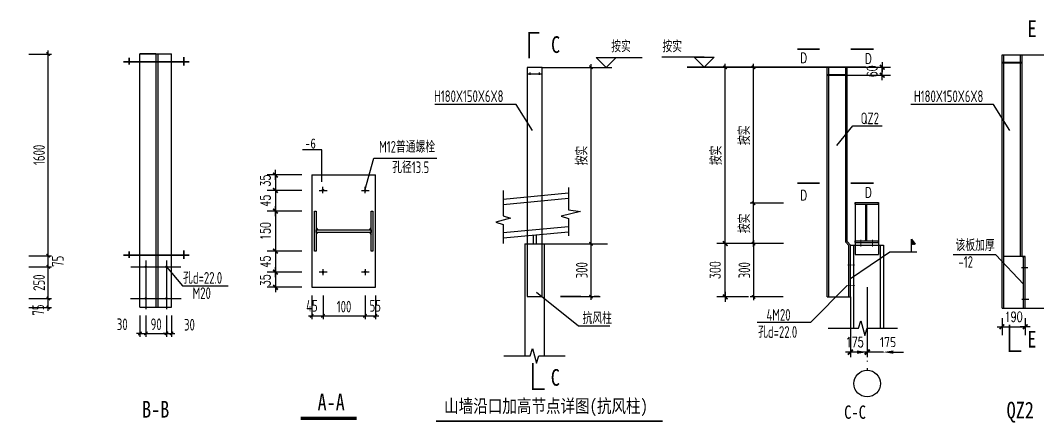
# Model space of a CAD drawing. Extents: x 2072855 to 2883818, y 17306032 to 17674225.
# Drawn here: x 2476133 to 2506642, y 17354114 to 17366176 of the extents above; entities that cross this region are included whole.
import ezdxf
from ezdxf.enums import TextEntityAlignment as Align

# ---------------------------------------------------------------- set-up
doc = ezdxf.new("R2010")
doc.units = 0
doc.header["$LTSCALE"] = 1000
doc.header["$MEASUREMENT"] = 0
doc.linetypes.add('DOTE', pattern=[2.42, 2, -0.2, 0.02, -0.2])
doc.layers.get('Defpoints').update_dxf_attribs({"color": 250})
doc.layers.add('10', color=7, linetype='Continuous', lineweight=35)
for name, color, linetype in [('dim', 7, 'Continuous'), ('DOTE', 1, 'DOTE'), ('OTHER', 7, 'Continuous'), ('PUB_DIM', 161, 'Continuous'), ('PUB_TEXT', 7, 'Continuous'), ('TEXT', 7, 'Continuous'), ('水平支撑', 4, 'Continuous')]:
    doc.layers.add(name, color=color, linetype=linetype)
doc.styles.add('-宋体', font='', dxfattribs={"width": 0.8})
doc.styles.add('DIM_FONT', font='SIMPLEX', dxfattribs={"width": 0.7, "bigfont": 'GBCBIG'})
doc.styles.get("Standard").update_dxf_attribs({"font": 'gbenor.shx', "bigfont": 'gbcbig.shx'})
doc.styles.add('TSSD_Dimension', font='Tssdeng.shx', dxfattribs={"width": 0.7, "bigfont": 'hztxt.shx'})
doc.styles.add('TSSD_REIN', font='tssdeng.shx', dxfattribs={"width": 0.7, "bigfont": 'tssdchn.shx'})
doc.styles.get('-宋体').set_extended_font_data('SimSun')
doc.dimstyles.new('DIMA', dxfattribs={"dimtxt": 300, "dimasz": 150, "dimexe": 150, "dimexo": 100, "dimgap": 50, "dimtad": 1, "dimdec": 0, "dimzin": 0, "dimdsep": 46, "dimtxsty": 'DIM_FONT', "dimblk": 'ARCHTICK', "dimcen": 0.09, "dimdle": 150, "dimclrt": 3, "dimadec": 0, "dimazin": 0, "dimtfac": 1, "dimtdec": 0, "dimtmove": 2, "dimatfit": 3, "dimldrblk": 'ARCHTICK', "dimfxl": 0, "dimtolj": 1, "dimtzin": 0, "dimarcsym": 0})
doc.dimstyles.new('dimb', dxfattribs={"dimtxt": 300, "dimasz": 300, "dimexe": 250, "dimexo": 300, "dimgap": 150, "dimtad": 1, "dimdec": 0, "dimzin": 0, "dimdsep": 46, "dimtxsty": 'Standard', "dimcen": 0.09, "dimse1": 1, "dimse2": 1, "dimclrt": 7, "dimadec": 1, "dimazin": 0, "dimtfac": 1, "dimtdec": 0, "dimtix": 1, "dimtmove": 2, "dimatfit": 3, "dimfxl": 0, "dimtolj": 1, "dimtzin": 0, "dimarcsym": 0})
doc.dimstyles.new('dimn', dxfattribs={"dimtxt": 300, "dimasz": 1, "dimexe": 250, "dimexo": 300, "dimgap": 150, "dimtad": 1, "dimdec": 0, "dimzin": 0, "dimdsep": 46, "dimtxsty": 'DIM_FONT', "dimblk": '_DIMX', "dimcen": 0, "dimdle": 100, "dimclrt": 7, "dimadec": 1, "dimazin": 0, "dimtfac": 1, "dimtdec": 0, "dimtix": 1, "dimtmove": 2, "dimatfit": 3, "dimldrblk": 'ARCHTICK', "dimfxl": 0, "dimtolj": 1, "dimtzin": 0, "dimarcsym": 0})
doc.dimstyles.new('TSSD_100_100', dxfattribs={"dimtxt": 350, "dimasz": 100, "dimexe": 100, "dimexo": 250, "dimgap": 100, "dimtad": 1, "dimdec": 0, "dimzin": 0, "dimdsep": 46, "dimtxsty": 'TSSD_Dimension', "dimblk": 'ARCHTICK', "dimblk1": 'ARCHTICK', "dimblk2": 'ARCHTICK', "dimcen": 0, "dimdle": 100, "dimclrt": 7, "dimadec": 0, "dimazin": 0, "dimtfac": 1, "dimtdec": 0, "dimtix": 1, "dimtmove": 2, "dimatfit": 3, "dimldrblk": 'ARCHTICK', "dimfxl": 0, "dimtolj": 1, "dimtzin": 0, "dimarcsym": 0})
doc.dimstyles.new('TSSD_20_100', dxfattribs={"dimtxt": 350, "dimasz": 100, "dimexe": 100, "dimexo": 250, "dimgap": 100, "dimtad": 1, "dimdec": 0, "dimlfac": 0.2, "dimzin": 0, "dimdsep": 46, "dimtxsty": 'TSSD_Dimension', "dimblk": 'ARCHTICK', "dimblk1": 'ARCHTICK', "dimblk2": 'ARCHTICK', "dimcen": 0, "dimdle": 100, "dimclrt": 7, "dimadec": 0, "dimazin": 0, "dimtfac": 1, "dimtdec": 0, "dimtix": 1, "dimtmove": 2, "dimatfit": 3, "dimfxl": 0, "dimtolj": 1, "dimtzin": 0, "dimarcsym": 0})

# ---------------------------------------------------------------- blocks, each defined once
blk = doc.blocks.new('_ArchTick')
at = {"color": 0, "linetype": 'ByBlock', "const_width": 0.4}
blk.add_lwpolyline([(-0.5, -0.5), (0.5, 0.5)], dxfattribs=at)
blk = doc.blocks.new('*D239')
at = {"layer": 'Defpoints', "color": 0}
for p in [(2476133, 17365167), (2476970, 17365167), (2476133, 17359120)]:
    blk.add_point(p, dxfattribs=at)
at = {"layer": 'PUB_DIM', "color": 0, "lineweight": -2}
for p, q in [((2476383, 17365167), (2477070, 17365167)), ((2476970, 17359020), (2476970, 17365267)), ((2476383, 17359120), (2477070, 17359120))]:
    blk.add_line(p, q, dxfattribs=at)
at = {"layer": 'PUB_DIM', "color": 0, "lineweight": -2, "xscale": 100, "yscale": 100, "zscale": 100}
for p, rotation in [((2476970, 17365167), 90), ((2476970, 17359120), 270)]:
    blk.add_blockref('_ArchTick', p, dxfattribs=dict(at, rotation=rotation))
at = {"layer": 'PUB_DIM', "color": 7, "insert": (2476695, 17362143), "char_height": 350, "attachment_point": 5, "rotation": 90, "style": 'TSSD_Dimension'}
blk.add_mtext('\\A1;1600', dxfattribs=at)
blk = doc.blocks.new('*D242')
at = {"layer": 'Defpoints', "color": 0}
for p in [(2476133, 17357837), (2476970, 17357837), (2476133, 17357567)]:
    blk.add_point(p, dxfattribs=at)
at = {"layer": 'PUB_DIM', "color": 0, "lineweight": -2}
for p, q in [((2476383, 17357837), (2477070, 17357837)), ((2476970, 17357467), (2476970, 17357937)), ((2476383, 17357567), (2477070, 17357567))]:
    blk.add_line(p, q, dxfattribs=at)
at = {"layer": 'PUB_DIM', "color": 0, "lineweight": -2, "xscale": 100, "yscale": 100, "zscale": 100}
for p, rotation in [((2476970, 17357837), 90), ((2476970, 17357567), 270)]:
    blk.add_blockref('_ArchTick', p, dxfattribs=dict(at, rotation=rotation))
at = {"layer": 'PUB_DIM', "color": 7, "insert": (2476670, 17357492), "char_height": 350, "attachment_point": 5, "rotation": 90, "style": 'TSSD_Dimension'}
blk.add_mtext('\\A1;75', dxfattribs=at)
blk = doc.blocks.new('*D244')
at = {"layer": 'Defpoints', "color": 0}
for p in [(2476133, 17358787), (2476970, 17358787), (2476133, 17357837)]:
    blk.add_point(p, dxfattribs=at)
at = {"layer": 'PUB_DIM', "color": 0, "lineweight": -2}
for p, q in [((2476383, 17358787), (2477070, 17358787)), ((2476970, 17357737), (2476970, 17358887)), ((2476383, 17357837), (2477070, 17357837))]:
    blk.add_line(p, q, dxfattribs=at)
at = {"layer": 'PUB_DIM', "color": 0, "lineweight": -2, "xscale": 100, "yscale": 100, "zscale": 100}
for p, rotation in [((2476970, 17358787), 90), ((2476970, 17357837), 270)]:
    blk.add_blockref('_ArchTick', p, dxfattribs=dict(at, rotation=rotation))
at = {"layer": 'PUB_DIM', "color": 7, "insert": (2476695, 17358312), "char_height": 350, "attachment_point": 5, "rotation": 90, "style": 'TSSD_Dimension'}
blk.add_mtext('\\A1;250', dxfattribs=at)
blk = doc.blocks.new('*D245')
at = {"layer": 'Defpoints', "color": 0}
for p in [(2479721, 17357581), (2479897, 17357581), (2479897, 17356789)]:
    blk.add_point(p, dxfattribs=at)
at = {"layer": 'PUB_DIM', "color": 0, "lineweight": -2}
for p, q in [((2479721, 17357331), (2479721, 17356689)), ((2479897, 17357331), (2479897, 17356689)), ((2479721, 17356789), (2479621, 17356789)), ((2479721, 17356789), (2479897, 17356789)), ((2479897, 17356789), (2479997, 17356789))]:
    blk.add_line(p, q, dxfattribs=at)
at = {"layer": 'PUB_DIM', "color": 0, "lineweight": -2, "xscale": 100, "yscale": 100, "zscale": 100}
blk.add_blockref('_ArchTick', (2479721, 17356789), dxfattribs=at)
at = {"layer": 'PUB_DIM', "color": 0, "lineweight": -2, "xscale": 100, "yscale": 100, "zscale": 100, "rotation": 180}
blk.add_blockref('_ArchTick', (2479897, 17356789), dxfattribs=at)
at = {"layer": 'PUB_DIM', "color": 7, "insert": (2479189, 17357063), "char_height": 350, "attachment_point": 5, "style": 'TSSD_Dimension'}
blk.add_mtext('\\A1;30', dxfattribs=at)
blk = doc.blocks.new('*D247')
at = {"layer": 'Defpoints', "color": 0}
for p in [(2479897, 17357581), (2480515, 17357581), (2480515, 17356789)]:
    blk.add_point(p, dxfattribs=at)
at = {"layer": 'PUB_DIM', "color": 0, "lineweight": -2}
for p, q in [((2479897, 17357331), (2479897, 17356689)), ((2480515, 17357331), (2480515, 17356689)), ((2479797, 17356789), (2480615, 17356789))]:
    blk.add_line(p, q, dxfattribs=at)
at = {"layer": 'PUB_DIM', "color": 0, "lineweight": -2, "xscale": 100, "yscale": 100, "zscale": 100, "rotation": 180}
blk.add_blockref('_ArchTick', (2479897, 17356789), dxfattribs=at)
at = {"layer": 'PUB_DIM', "color": 0, "lineweight": -2, "xscale": 100, "yscale": 100, "zscale": 100}
blk.add_blockref('_ArchTick', (2480515, 17356789), dxfattribs=at)
at = {"layer": 'PUB_DIM', "color": 7, "insert": (2480206, 17357064), "char_height": 350, "attachment_point": 5, "style": 'TSSD_Dimension'}
blk.add_mtext('\\A1;90', dxfattribs=at)
blk = doc.blocks.new('*D248')
at = {"layer": 'Defpoints', "color": 0}
for p in [(2480515, 17357581), (2480668, 17357581), (2480668, 17356789)]:
    blk.add_point(p, dxfattribs=at)
at = {"layer": 'PUB_DIM', "color": 0, "lineweight": -2}
for p, q in [((2480515, 17357331), (2480515, 17356689)), ((2480668, 17357331), (2480668, 17356689)), ((2480515, 17356789), (2480415, 17356789)), ((2480515, 17356789), (2480668, 17356789)), ((2480668, 17356789), (2480768, 17356789))]:
    blk.add_line(p, q, dxfattribs=at)
at = {"layer": 'PUB_DIM', "color": 0, "lineweight": -2, "xscale": 100, "yscale": 100, "zscale": 100}
blk.add_blockref('_ArchTick', (2480515, 17356789), dxfattribs=at)
at = {"layer": 'PUB_DIM', "color": 0, "lineweight": -2, "xscale": 100, "yscale": 100, "zscale": 100, "rotation": 180}
blk.add_blockref('_ArchTick', (2480668, 17356789), dxfattribs=at)
at = {"layer": 'PUB_DIM', "color": 7, "insert": (2481205, 17357050), "char_height": 350, "attachment_point": 5, "style": 'TSSD_Dimension'}
blk.add_mtext('\\A1;30', dxfattribs=at)
blk = doc.blocks.new('*D249')
at = {"layer": 'Defpoints', "color": 0}
for p in [(2476133, 17359120), (2476970, 17359120), (2476133, 17358787)]:
    blk.add_point(p, dxfattribs=at)
at = {"layer": 'PUB_DIM', "color": 0, "lineweight": -2}
for p, q in [((2476383, 17359120), (2477070, 17359120)), ((2476970, 17358687), (2476970, 17359220)), ((2476383, 17358787), (2477070, 17358787))]:
    blk.add_line(p, q, dxfattribs=at)
at = {"layer": 'PUB_DIM', "color": 0, "lineweight": -2, "xscale": 100, "yscale": 100, "zscale": 100}
for p, rotation in [((2476970, 17359120), 90), ((2476970, 17358787), 270)]:
    blk.add_blockref('_ArchTick', p, dxfattribs=dict(at, rotation=rotation))
at = {"layer": 'PUB_DIM', "color": 7, "insert": (2477258, 17358953), "char_height": 350, "attachment_point": 5, "rotation": 90, "style": 'TSSD_Dimension'}
blk.add_mtext('\\A1;75', dxfattribs=at)
blk = doc.blocks.new('*D251')
at = {"layer": 'Defpoints', "color": 0}
for p in [(2505623, 17365143), (2508323, 17365143), (2505623, 17357543)]:
    blk.add_point(p, dxfattribs=at)
at = {"layer": 'PUB_DIM', "color": 0, "lineweight": -2}
for p, q in [((2505873, 17365143), (2508423, 17365143)), ((2508323, 17357443), (2508323, 17365243)), ((2505873, 17357543), (2508423, 17357543))]:
    blk.add_line(p, q, dxfattribs=at)
at = {"layer": 'PUB_DIM', "color": 0, "lineweight": -2, "xscale": 100, "yscale": 100, "zscale": 100}
for p, rotation in [((2508323, 17365143), 90), ((2508323, 17357543), 270)]:
    blk.add_blockref('_ArchTick', p, dxfattribs=dict(at, rotation=rotation))
at = {"layer": 'PUB_DIM', "color": 7, "insert": (2508048, 17361343), "char_height": 350, "attachment_point": 5, "rotation": 90, "style": 'TSSD_Dimension'}
blk.add_mtext('\\A1;按实', dxfattribs=at)
blk = doc.blocks.new('*D252')
at = {"layer": 'Defpoints', "color": 0}
for p in [(2493246, 17364767), (2493246, 17359475), (2493246, 17359475)]:
    blk.add_point(p, dxfattribs=at)
at = {"layer": 'PUB_DIM', "color": 0, "lineweight": -2}
for p, q in [((2493246, 17364867), (2493246, 17359375)), ((2492996, 17364767), (2493146, 17364767)), ((2492996, 17359475), (2493146, 17359475))]:
    blk.add_line(p, q, dxfattribs=at)
at = {"layer": 'PUB_DIM', "color": 0, "lineweight": -2, "xscale": 100, "yscale": 100, "zscale": 100}
for p, rotation in [((2493246, 17364767), 90), ((2493246, 17359475), 270)]:
    blk.add_blockref('_ArchTick', p, dxfattribs=dict(at, rotation=rotation))
at = {"layer": 'PUB_DIM', "color": 7, "insert": (2492971, 17362121), "char_height": 350, "attachment_point": 5, "rotation": 90, "style": 'TSSD_Dimension'}
blk.add_mtext('\\A1;按实', dxfattribs=at)
blk = doc.blocks.new('*D253')
at = {"layer": 'Defpoints', "color": 0}
for p in [(2497271, 17364769), (2499271, 17364769), (2499271, 17359485)]:
    blk.add_point(p, dxfattribs=at)
at = {"layer": 'PUB_DIM', "color": 0, "lineweight": -2}
for p, q in [((2497271, 17359385), (2497271, 17364869)), ((2499021, 17364769), (2497171, 17364769)), ((2499021, 17359485), (2497171, 17359485))]:
    blk.add_line(p, q, dxfattribs=at)
at = {"layer": 'PUB_DIM', "color": 0, "lineweight": -2, "xscale": 100, "yscale": 100, "zscale": 100}
for p, rotation in [((2497271, 17364769), 90), ((2497271, 17359485), 270)]:
    blk.add_blockref('_ArchTick', p, dxfattribs=dict(at, rotation=rotation))
at = {"layer": 'PUB_DIM', "color": 7, "insert": (2496996, 17362127), "char_height": 350, "attachment_point": 5, "rotation": 90, "style": 'TSSD_Dimension'}
blk.add_mtext('\\A1;按实', dxfattribs=at)
blk = doc.blocks.new('*D254')
at = {"layer": 'Defpoints', "color": 0}
for p in [(2498119, 17364769), (2498473, 17364769), (2498473, 17360691)]:
    blk.add_point(p, dxfattribs=at)
at = {"layer": 'PUB_DIM', "color": 0, "lineweight": -2}
for p, q in [((2498119, 17360591), (2498119, 17364869)), ((2498223, 17364769), (2498019, 17364769)), ((2498223, 17360691), (2498019, 17360691))]:
    blk.add_line(p, q, dxfattribs=at)
at = {"layer": 'PUB_DIM', "color": 0, "lineweight": -2, "xscale": 100, "yscale": 100, "zscale": 100}
for p, rotation in [((2498119, 17364769), 90), ((2498119, 17360691), 270)]:
    blk.add_blockref('_ArchTick', p, dxfattribs=dict(at, rotation=rotation))
at = {"layer": 'PUB_DIM', "color": 7, "insert": (2497844, 17362730), "char_height": 350, "attachment_point": 5, "rotation": 90, "style": 'TSSD_Dimension'}
blk.add_mtext('\\A1;按实', dxfattribs=at)
blk = doc.blocks.new('*D147')
at = {"layer": 'Defpoints', "color": 0}
for p in [(2493246, 17359475), (2493246, 17357894), (2493246, 17357894)]:
    blk.add_point(p, dxfattribs=at)
at = {"layer": 'PUB_DIM', "color": 0, "lineweight": -2}
for p, q in [((2492996, 17359475), (2493146, 17359475)), ((2493246, 17359575), (2493246, 17357794)), ((2493496, 17357894), (2493346, 17357894))]:
    blk.add_line(p, q, dxfattribs=at)
at = {"layer": 'PUB_DIM', "color": 0, "lineweight": -2, "xscale": 100, "yscale": 100, "zscale": 100}
for p, rotation in [((2493246, 17359475), 90), ((2493246, 17357894), 270)]:
    blk.add_blockref('_ArchTick', p, dxfattribs=dict(at, rotation=rotation))
at = {"layer": 'PUB_DIM', "color": 7, "insert": (2492971, 17358685), "char_height": 350, "attachment_point": 5, "rotation": 90, "style": 'TSSD_Dimension'}
blk.add_mtext('\\A1;300', dxfattribs=at)
blk = doc.blocks.new('_DIMX')
blk.add_line((-150, 0), (150, 0))
at = {"const_width": 50}
blk.add_lwpolyline([(-70, -70), (70, 70)], dxfattribs=at)
blk = doc.blocks.new('*D149')
at = {"layer": 'Defpoints', "color": 0}
for p in [(2501529, 17357525), (2502015, 17357525), (2501529, 17356229)]:
    blk.add_point(p, dxfattribs=at)
at = {"layer": 'PUB_DIM', "color": 0, "lineweight": -2}
for p, q in [((2501229, 17356229), (2500929, 17356229)), ((2502015, 17356229), (2501529, 17356229)), ((2502315, 17356229), (2502615, 17356229))]:
    blk.add_line(p, q, dxfattribs=at)
at = {"layer": 'PUB_DIM', "color": 0}
for points in [[(2501229, 17356279), (2501229, 17356179), (2501529, 17356229)], [(2502315, 17356279), (2502315, 17356179), (2502015, 17356229)]]:
    blk.add_solid(points, dxfattribs=at)
at = {"layer": 'PUB_DIM', "color": 7, "insert": (2502154, 17356529), "char_height": 300, "attachment_point": 5}
blk.add_mtext('\\A1;175', dxfattribs=at)
blk = doc.blocks.new('*D150')
at = {"layer": 'Defpoints', "color": 0}
for p in [(2501025, 17357525), (2501529, 17357525), (2501025, 17356229)]:
    blk.add_point(p, dxfattribs=at)
at = {"layer": 'PUB_DIM', "color": 0, "lineweight": -2}
for p, q in [((2501025, 17357425), (2501025, 17356079)), ((2501529, 17357425), (2501529, 17356079)), ((2501679, 17356229), (2500875, 17356229))]:
    blk.add_line(p, q, dxfattribs=at)
at = {"layer": 'PUB_DIM', "color": 0, "lineweight": -2, "xscale": 150, "yscale": 150, "zscale": 150, "rotation": 180}
blk.add_blockref('_ArchTick', (2501025, 17356229), dxfattribs=at)
at = {"layer": 'PUB_DIM', "color": 0, "lineweight": -2, "xscale": 150, "yscale": 150, "zscale": 150}
blk.add_blockref('_ArchTick', (2501529, 17356229), dxfattribs=at)
at = {"layer": 'PUB_DIM', "color": 3, "insert": (2501157, 17356529), "char_height": 300, "attachment_point": 5, "style": 'DIM_FONT'}
blk.add_mtext('\\A1;175', dxfattribs=at)
blk = doc.blocks.new('*D151')
at = {"layer": 'Defpoints', "color": 0}
for p in [(2505573, 17357542), (2506269, 17357543), (2506270, 17356991)]:
    blk.add_point(p, dxfattribs=at)
at = {"layer": 'PUB_DIM', "color": 0, "lineweight": -2}
for p, q in [((2505573, 17357242), (2505574, 17356740)), ((2506269, 17357243), (2506270, 17356741)), ((2505572, 17356990), (2505571, 17356990)), ((2505573, 17356990), (2506270, 17356991)), ((2506271, 17356991), (2506272, 17356991))]:
    blk.add_line(p, q, dxfattribs=at)
for p, rotation in [((2505573, 17356990), 0.06070544370160746), ((2506270, 17356991), 180.0607054437016)]:
    blk.add_blockref('_DIMX', p, dxfattribs=dict(at, rotation=rotation))
at = {"layer": 'PUB_DIM', "color": 7, "insert": (2505921, 17357290), "char_height": 300, "attachment_point": 5, "rotation": 0.0607, "style": 'DIM_FONT'}
blk.add_mtext('\\A1;190', dxfattribs=at)
blk = doc.blocks.new('*D152')
at = {"layer": 'Defpoints', "color": 0}
for p in [(2500464, 17364769), (2500464, 17364529), (2501978, 17364769)]:
    blk.add_point(p, dxfattribs=at)
at = {"layer": 'PUB_DIM', "color": 0, "lineweight": -2}
for p, q in [((2500764, 17364769), (2502228, 17364769)), ((2500764, 17364529), (2502228, 17364529)), ((2501978, 17364770), (2501978, 17364771)), ((2501978, 17364529), (2501978, 17364769)), ((2501978, 17364528), (2501978, 17364527))]:
    blk.add_line(p, q, dxfattribs=at)
for p, rotation in [((2501978, 17364769), 270), ((2501978, 17364529), 90)]:
    blk.add_blockref('_DIMX', p, dxfattribs=dict(at, rotation=rotation))
at = {"layer": 'PUB_DIM', "color": 7, "insert": (2501678, 17364649), "char_height": 300, "attachment_point": 5, "rotation": 90, "style": 'DIM_FONT'}
blk.add_mtext('\\A1;60', dxfattribs=at)
blk = doc.blocks.new('*D186')
at = {"layer": 'Defpoints', "color": 0}
for p in [(2484870, 17360455), (2483784, 17359258), (2484870, 17359258)]:
    blk.add_point(p, dxfattribs=at)
at = {"layer": 'PUB_DIM', "color": 0, "lineweight": -2}
for p, q in [((2484570, 17360455), (2483534, 17360455)), ((2483784, 17360454), (2483784, 17359259)), ((2484570, 17359258), (2483534, 17359258))]:
    blk.add_line(p, q, dxfattribs=at)
for p, rotation in [((2483784, 17360455), 90), ((2483784, 17359258), 270)]:
    blk.add_blockref('_DIMX', p, dxfattribs=dict(at, rotation=rotation))
at = {"layer": 'PUB_DIM', "color": 7, "insert": (2483484, 17359857), "char_height": 300, "attachment_point": 5, "rotation": 90, "style": 'DIM_FONT'}
blk.add_mtext('\\A1;150', dxfattribs=at)
blk = doc.blocks.new('*D187')
at = {"layer": 'Defpoints', "color": 0}
for p in [(2484870, 17358627), (2483784, 17358173), (2484870, 17358173)]:
    blk.add_point(p, dxfattribs=at)
at = {"layer": 'PUB_DIM', "color": 0, "lineweight": -2}
for p, q in [((2484570, 17358627), (2483534, 17358627)), ((2483784, 17358626), (2483784, 17358174)), ((2484570, 17358173), (2483534, 17358173))]:
    blk.add_line(p, q, dxfattribs=at)
for p, rotation in [((2483784, 17358627), 90), ((2483784, 17358173), 270)]:
    blk.add_blockref('_DIMX', p, dxfattribs=dict(at, rotation=rotation))
at = {"layer": 'PUB_DIM', "color": 7, "insert": (2483484, 17358381), "char_height": 300, "attachment_point": 5, "rotation": 90, "style": 'DIM_FONT'}
blk.add_mtext('\\A1;35', dxfattribs=at)
blk = doc.blocks.new('*D188')
at = {"layer": 'Defpoints', "color": 0}
for p in [(2486473, 17358173), (2486782, 17358173), (2486782, 17357318)]:
    blk.add_point(p, dxfattribs=at)
at = {"layer": 'PUB_DIM', "color": 0, "lineweight": -2}
for p, q in [((2486473, 17357923), (2486473, 17357218)), ((2486782, 17357923), (2486782, 17357218)), ((2486373, 17357318), (2486882, 17357318))]:
    blk.add_line(p, q, dxfattribs=at)
at = {"layer": 'PUB_DIM', "color": 0, "lineweight": -2, "xscale": 100, "yscale": 100, "zscale": 100, "rotation": 180}
blk.add_blockref('_ArchTick', (2486473, 17357318), dxfattribs=at)
at = {"layer": 'PUB_DIM', "color": 0, "lineweight": -2, "xscale": 100, "yscale": 100, "zscale": 100}
blk.add_blockref('_ArchTick', (2486782, 17357318), dxfattribs=at)
at = {"layer": 'PUB_DIM', "color": 7, "insert": (2486778, 17357618), "char_height": 350, "attachment_point": 5, "style": 'TSSD_Dimension'}
blk.add_mtext('\\A1;55', dxfattribs=at)
blk = doc.blocks.new('*D189')
at = {"layer": 'Defpoints', "color": 0}
for p in [(2484870, 17358173), (2485210, 17358173), (2485210, 17357318)]:
    blk.add_point(p, dxfattribs=at)
at = {"layer": 'PUB_DIM', "color": 0, "lineweight": -2}
for p, q in [((2484870, 17357923), (2484870, 17357218)), ((2485210, 17357923), (2485210, 17357218)), ((2484770, 17357318), (2485310, 17357318))]:
    blk.add_line(p, q, dxfattribs=at)
at = {"layer": 'PUB_DIM', "color": 0, "lineweight": -2, "xscale": 100, "yscale": 100, "zscale": 100, "rotation": 180}
blk.add_blockref('_ArchTick', (2484870, 17357318), dxfattribs=at)
at = {"layer": 'PUB_DIM', "color": 0, "lineweight": -2, "xscale": 100, "yscale": 100, "zscale": 100}
blk.add_blockref('_ArchTick', (2485210, 17357318), dxfattribs=at)
at = {"layer": 'PUB_DIM', "color": 7, "insert": (2484877, 17357618), "char_height": 350, "attachment_point": 5, "style": 'TSSD_Dimension'}
blk.add_mtext('\\A1;45', dxfattribs=at)
blk = doc.blocks.new('*D190')
at = {"layer": 'Defpoints', "color": 0}
for p in [(2485210, 17358173), (2486473, 17358173), (2486473, 17357318)]:
    blk.add_point(p, dxfattribs=at)
at = {"layer": 'PUB_DIM', "color": 0, "lineweight": -2}
for p, q in [((2485210, 17357923), (2485210, 17357218)), ((2486473, 17357923), (2486473, 17357218)), ((2485110, 17357318), (2486573, 17357318))]:
    blk.add_line(p, q, dxfattribs=at)
at = {"layer": 'PUB_DIM', "color": 0, "lineweight": -2, "xscale": 100, "yscale": 100, "zscale": 100, "rotation": 180}
blk.add_blockref('_ArchTick', (2485210, 17357318), dxfattribs=at)
at = {"layer": 'PUB_DIM', "color": 0, "lineweight": -2, "xscale": 100, "yscale": 100, "zscale": 100}
blk.add_blockref('_ArchTick', (2486473, 17357318), dxfattribs=at)
at = {"layer": 'PUB_DIM', "color": 7, "insert": (2485841, 17357593), "char_height": 350, "attachment_point": 5, "style": 'TSSD_Dimension'}
blk.add_mtext('\\A1;100', dxfattribs=at)
blk = doc.blocks.new('*D191')
at = {"layer": 'Defpoints', "color": 0}
for p in [(2484870, 17359258), (2483784, 17358627), (2484870, 17358627)]:
    blk.add_point(p, dxfattribs=at)
at = {"layer": 'PUB_DIM', "color": 0, "lineweight": -2}
for p, q in [((2484570, 17359258), (2483534, 17359258)), ((2483784, 17359259), (2483784, 17359260)), ((2483784, 17359258), (2483784, 17358627)), ((2484570, 17358627), (2483534, 17358627)), ((2483784, 17358626), (2483784, 17358625))]:
    blk.add_line(p, q, dxfattribs=at)
for p, rotation in [((2483784, 17359258), 270), ((2483784, 17358627), 90)]:
    blk.add_blockref('_DIMX', p, dxfattribs=dict(at, rotation=rotation))
at = {"layer": 'PUB_DIM', "color": 7, "insert": (2483484, 17358942), "char_height": 300, "attachment_point": 5, "rotation": 90, "style": 'DIM_FONT'}
blk.add_mtext('\\A1;45', dxfattribs=at)
blk = doc.blocks.new('*D192')
at = {"layer": 'Defpoints', "color": 0}
for p in [(2484870, 17361076), (2483784, 17360455), (2484870, 17360455)]:
    blk.add_point(p, dxfattribs=at)
at = {"layer": 'PUB_DIM', "color": 0, "lineweight": -2}
for p, q in [((2484570, 17361076), (2483534, 17361076)), ((2483784, 17361077), (2483784, 17361078)), ((2483784, 17361076), (2483784, 17360455)), ((2484570, 17360455), (2483534, 17360455)), ((2483784, 17360454), (2483784, 17360453))]:
    blk.add_line(p, q, dxfattribs=at)
for p, rotation in [((2483784, 17361076), 270), ((2483784, 17360455), 90)]:
    blk.add_blockref('_DIMX', p, dxfattribs=dict(at, rotation=rotation))
at = {"layer": 'PUB_DIM', "color": 7, "insert": (2483484, 17360766), "char_height": 300, "attachment_point": 5, "rotation": 90, "style": 'DIM_FONT'}
blk.add_mtext('\\A1;45', dxfattribs=at)
blk = doc.blocks.new('*D193')
at = {"layer": 'Defpoints', "color": 0}
for p in [(2484870, 17361540), (2483784, 17361076), (2484870, 17361076)]:
    blk.add_point(p, dxfattribs=at)
at = {"layer": 'PUB_DIM', "color": 0, "lineweight": -2}
for p, q in [((2484570, 17361540), (2483534, 17361540)), ((2483784, 17361539), (2483784, 17361077)), ((2484570, 17361076), (2483534, 17361076))]:
    blk.add_line(p, q, dxfattribs=at)
for p, rotation in [((2483784, 17361540), 90), ((2483784, 17361076), 270)]:
    blk.add_blockref('_DIMX', p, dxfattribs=dict(at, rotation=rotation))
at = {"layer": 'PUB_DIM', "color": 7, "insert": (2483484, 17361368), "char_height": 300, "attachment_point": 5, "rotation": 90, "style": 'DIM_FONT'}
blk.add_mtext('\\A1;35', dxfattribs=at)
blk = doc.blocks.new('*D194')
at = {"layer": 'Defpoints', "color": 0}
for p in [(2498121, 17360691), (2499271, 17360691), (2499271, 17359485)]:
    blk.add_point(p, dxfattribs=at)
at = {"layer": 'dim', "color": 0, "lineweight": -2}
for p, q in [((2499021, 17360691), (2498021, 17360691)), ((2498121, 17359385), (2498121, 17360791)), ((2499021, 17359485), (2498021, 17359485))]:
    blk.add_line(p, q, dxfattribs=at)
at = {"layer": 'dim', "color": 0, "lineweight": -2, "xscale": 100, "yscale": 100, "zscale": 100}
for p, rotation in [((2498121, 17360691), 90), ((2498121, 17359485), 270)]:
    blk.add_blockref('_ArchTick', p, dxfattribs=dict(at, rotation=rotation))
at = {"layer": 'dim', "color": 7, "insert": (2497846, 17360088), "char_height": 350, "attachment_point": 5, "rotation": 90, "style": 'TSSD_Dimension'}
blk.add_mtext('\\A1;按实', dxfattribs=at)
blk = doc.blocks.new('*D195')
at = {"layer": 'Defpoints', "color": 0}
for p in [(2499255, 17359485), (2498121, 17357885), (2499255, 17357885)]:
    blk.add_point(p, dxfattribs=at)
at = {"layer": 'dim', "color": 0, "lineweight": -2}
for p, q in [((2499005, 17359485), (2498021, 17359485)), ((2498121, 17359585), (2498121, 17357785)), ((2499005, 17357885), (2498021, 17357885))]:
    blk.add_line(p, q, dxfattribs=at)
at = {"layer": 'dim', "color": 0, "lineweight": -2, "xscale": 100, "yscale": 100, "zscale": 100}
for p, rotation in [((2498121, 17359485), 90), ((2498121, 17357885), 270)]:
    blk.add_blockref('_ArchTick', p, dxfattribs=dict(at, rotation=rotation))
at = {"layer": 'dim', "color": 7, "insert": (2497846, 17358685), "char_height": 350, "attachment_point": 5, "rotation": 90, "style": 'TSSD_Dimension'}
blk.add_mtext('\\A1;300', dxfattribs=at)

msp = doc.modelspace()

# ---------------------------------------------------------------- hatches: boundary and pattern name
at = {"layer": 'PUB_TEXT'}
h = msp.add_hatch(dxfattribs=at)
h.set_pattern_fill('ANSI31', color=256, style=0)
h.set_pattern_definition([(45, (2457890.35906, 17238744.41898), (-0.08838834765, 0.08838834765), [])])
h.paths.add_polyline_path([(2502858.4, 17359464.4), (2502966.4, 17359464.4), (2502858.4, 17359614.4)])

# ---------------------------------------------------------------- linework, layer by layer
for points, const_width in [([(2501342, 17359605), (2501342, 17359395.2)], 26), ([(2501689.3, 17359605), (2501689.3, 17359395.2)], 25)]:
    msp.add_lwpolyline(points, dxfattribs=dict(const_width=const_width))
at = {"layer": '10'}
for p, q in [((2506172.9, 17364912, 400), (2505572.9, 17364912, 400)), ((2506172.9, 17364902.5, 400), (2505572.9, 17364902.5, 400)), ((2501489.8, 17364769, 400), (2496129.1, 17364769, 400)), ((2500928.7, 17364538.5, 400), (2500328.7, 17364538.5, 400)), ((2500928.7, 17364529, 400), (2500328.7, 17364529, 400))]:
    msp.add_line(p, q, dxfattribs=at)
at = {"layer": 'DOTE'}
msp.add_line((2501529.1, 17358172.7), (2501529.1, 17355685.9), dxfattribs=at)
at = {"layer": 'OTHER'}
for p, q in [((2492574.8, 17361167), (2492574.8, 17360492.4)), ((2490611.9, 17361071.3), (2490611.9, 17360317.2)), ((2490611.9, 17360317.2), (2490831.9, 17360247.2)), ((2492930.3, 17360444.9), (2492354.8, 17360302.4)), ((2492354.8, 17360302.4), (2492574.8, 17360232.4)), ((2492574.8, 17360492.4), (2492930.3, 17360444.9)), ((2490831.9, 17360247.2), (2490391.9, 17360127.2)), ((2490391.9, 17360127.2), (2490611.9, 17360057.2)), ((2490611.9, 17360057.2), (2490611.9, 17359483.6)), ((2492574.8, 17360232.4), (2492574.8, 17359715.7)), ((2500356.4, 17356948.8), (2501268.6, 17356948.8)), ((2501268.6, 17356948.8), (2501338.6, 17357168.8)), ((2501338.6, 17357168.8), (2501458.6, 17356728.8)), ((2501458.6, 17356728.8), (2501528.6, 17356948.8)), ((2501528.6, 17356948.8), (2502440.8, 17356948.8)), ((2491421.7, 17356121.4), (2491491.7, 17356341.4)), ((2491491.7, 17356341.4), (2491611.7, 17355901.4)), ((2490631, 17356121.4), (2491421.7, 17356121.4)), ((2491611.7, 17355901.4), (2491681.7, 17356121.4)), ((2491681.7, 17356121.4), (2492472.5, 17356121.4))]:
    msp.add_line(p, q, dxfattribs=at)
at = {"layer": 'PUB_DIM'}
for p, q in [((2493405.5, 17365066.6), (2494005.5, 17365066.6)), ((2493705.5, 17364766.6), (2493405.5, 17365066.6)), ((2493705.5, 17365066.6), (2494785.5, 17365066.6)), ((2494005.5, 17365066.6), (2493705.5, 17364766.6)), ((2496637.2, 17365069), (2495374.4, 17365069)), ((2496337.2, 17365069), (2496937.2, 17365069)), ((2496637.2, 17364769), (2496337.2, 17365069)), ((2496937.2, 17365069), (2496637.2, 17364769)), ((2506269.2, 17359095.1), (2505623.4, 17359095.1)), ((2492332, 17357894.5), (2493522.9, 17357894.5)), ((2492946, 17357894.5), (2492332, 17357894.5))]:
    msp.add_line(p, q, dxfattribs=at)
at = {"layer": 'PUB_DIM', "const_width": 50}
for points in [[(2499432, 17365308.8), (2500107.4, 17365308.8)], [(2501725, 17365308.8), (2501039.1, 17365308.8)], [(2499432, 17361296.2), (2500107.4, 17361296.2)], [(2501725, 17361296.2), (2501039.1, 17361296.2)]]:
    msp.add_lwpolyline(points, dxfattribs=at)
at = {"layer": 'PUB_TEXT'}
for p, q in [((2502858.4, 17359234.4), (2502858.4, 17359614.4)), ((2502858.4, 17359614.4), (2502966.4, 17359464.4)), ((2502966.4, 17359464.4), (2502858.4, 17359464.4)), ((2501026.4, 17358433.4), (2502207.4, 17359234.4)), ((2502207.4, 17359234.4), (2503018.4, 17359234.4)), ((2500933, 17358227.2), (2499826.4, 17357119.4)), ((2499826.4, 17357119.4), (2498226.9, 17357119.4))]:
    msp.add_line(p, q, dxfattribs=at)
at = {"layer": '水平支撑'}
for p, q in [((2479721, 17357580.9), (2479721, 17365169.9)), ((2480194.3, 17365169.9), (2479721, 17365169.9)), ((2479721, 17365169.9), (2480667.6, 17365169.9)), ((2480194.3, 17365169.9), (2480194.3, 17357580.9)), ((2480256.1, 17365169.9), (2480256.1, 17357580.9)), ((2480667.6, 17357580.9), (2480667.6, 17365169.9)), ((2505572.9, 17359132.4), (2505572.9, 17365142.5)), ((2505572.9, 17365142.5), (2506172.9, 17365142.5)), ((2505623.4, 17359140.4), (2505623.4, 17365142.5)), ((2506130.8, 17359095.1), (2506130.8, 17365142.5)), ((2506172.9, 17359095.1), (2506172.9, 17365142.5)), ((2491334.5, 17364575.8), (2491781.2, 17364575.8)), ((2491408.1, 17364616.4), (2491408.1, 17364538.3)), ((2491695.7, 17364616.4), (2491695.7, 17364538.3)), ((2491781.2, 17364766.6), (2493871.4, 17364766.6)), ((2500328.7, 17359475.3), (2500328.7, 17364769)), ((2500379.3, 17359483.3), (2500379.3, 17364769)), ((2500886.6, 17359525.2), (2500886.6, 17364769)), ((2500928.7, 17359545.3), (2500928.7, 17364769)), ((2491005.9, 17363657.5), (2488566.1, 17363657.5)), ((2491491.8, 17362874.6), (2491005.9, 17363657.5)), ((2505321.1, 17363654.2), (2502836.8, 17363654.2)), ((2505807, 17362871.4), (2505321.1, 17363654.2)), ((2500623.2, 17362425.7), (2501097.2, 17363010)), ((2501097.2, 17363010), (2501982.1, 17363010)), ((2485176.7, 17362288.9), (2484594.9, 17362288.9)), ((2485176.7, 17361338.4), (2485176.7, 17362288.9)), ((2486463.2, 17361078.4), (2486730.2, 17362042.6)), ((2486730.2, 17362042.6), (2488619.5, 17362042.6)), ((2484869.9, 17361540.3), (2486782.1, 17361540.3)), ((2484869.9, 17361540.3), (2484869.9, 17358172.9)), ((2486782.1, 17358172.9), (2486782.1, 17361540.3)), ((2485209.5, 17360992.8), (2485209.5, 17361180.2)), ((2486473.4, 17360992.8), (2486473.4, 17361180.2)), ((2485099, 17361076.1), (2485330.8, 17361076.1)), ((2486362.8, 17361076.1), (2486594.6, 17361076.1)), ((2490611.9, 17360817.7), (2492567.7, 17361002.4)), ((2490611.9, 17360655.2), (2492574.8, 17360840.7)), ((2501170.7, 17360712.4), (2501870.1, 17360712.4)), ((2501170.7, 17360669.5), (2501170.7, 17360712.4)), ((2501170.7, 17360691), (2501170.7, 17359158.5)), ((2501170.7, 17360669.5), (2501870.1, 17360669.5)), ((2501455.6, 17360669.5), (2501480.9, 17360641)), ((2501480.9, 17360669.5), (2501480.9, 17359561.9)), ((2501510.9, 17360669.5), (2501510.9, 17359561.9)), ((2501510.9, 17360643.6), (2501537.8, 17360669.5)), ((2501870.1, 17360712.4), (2501870.1, 17359158.5)), ((2501870.1, 17360669.5), (2501870.1, 17360712.4)), ((2485002.9, 17359951.4), (2485059.6, 17359896)), ((2486606.4, 17359896), (2486655.7, 17359954.5)), ((2490611.9, 17359812.9), (2492574.8, 17359998.4)), ((2485002.9, 17359761.8), (2485059.6, 17359817.1)), ((2486606.4, 17359817.1), (2486655.7, 17359758.6)), ((2490611.9, 17359650.6), (2492574.8, 17359836)), ((2491516.3, 17359743.1), (2491516.3, 17359475.4)), ((2491603.5, 17359743.1), (2491603.5, 17359475.4)), ((2491264.1, 17359475.4), (2491264.1, 17356121.4)), ((2491264.1, 17359475.4), (2491839.4, 17359475.4)), ((2491839.4, 17359475.4), (2491839.4, 17356121.4)), ((2491839.4, 17359475.4), (2493743.2, 17359475.4)), ((2500328.7, 17357885.4), (2500328.7, 17359475.3)), ((2500379.3, 17357885.4), (2500379.3, 17359483.3)), ((2500886.6, 17359525.2), (2500974.5, 17359429.9)), ((2500928.7, 17359545.3), (2501025.1, 17359437.9)), ((2500974.5, 17357885.4), (2500974.5, 17359429.9)), ((2501025.1, 17357885.4), (2501025.1, 17359437.9)), ((2501025.1, 17359437.9), (2502015, 17359437.9)), ((2501117.9, 17359437.9), (2501117.9, 17356948.8)), ((2501170.7, 17359561.9), (2501870.1, 17359561.9)), ((2501170.7, 17359518.9), (2501170.7, 17359561.9)), ((2501170.7, 17359518.9), (2501870.1, 17359518.9)), ((2501455.6, 17359561.9), (2501480.9, 17359590.4)), ((2501510.9, 17359587.8), (2501537.8, 17359561.9)), ((2501870.1, 17359518.9), (2501870.1, 17359561.9)), ((2501922.2, 17359437.9), (2501922.2, 17356935.6)), ((2502015, 17359437.9), (2502015, 17356935.6)), ((2501170.7, 17359158.5), (2501870.1, 17359158.5)), ((2505392.3, 17359146.2), (2504108.9, 17359146.2)), ((2506218.7, 17358264.6), (2505392.3, 17359146.2)), ((2505572.9, 17357542.5), (2505572.9, 17359132.4)), ((2505623.4, 17357542.5), (2505623.4, 17359140.4)), ((2506172.9, 17359095.1), (2506269.2, 17359095.1)), ((2506218.7, 17357542.5), (2506218.7, 17359095.1)), ((2506269.2, 17357542.5), (2506269.2, 17359095.1)), ((2479442.5, 17358784.4), (2480949.9, 17358784.4)), ((2479896.9, 17358971.8), (2479896.9, 17357512)), ((2480515.2, 17358975.1), (2480515.2, 17357512)), ((2480517.3, 17358787.2), (2480994.7, 17358221.3)), ((2485099, 17358637.1), (2485330.8, 17358637.1)), ((2485209.5, 17358720.3), (2485209.5, 17358533)), ((2485209.5, 17358720.3), (2485209.5, 17358533)), ((2486362.8, 17358637.1), (2486594.6, 17358637.1)), ((2486473.4, 17358720.3), (2486473.4, 17358533)), ((2486473.4, 17358720.3), (2486473.4, 17358533)), ((2480994.7, 17358221.3), (2482370, 17358221.3)), ((2484869.9, 17358172.9), (2486782.1, 17358172.9)), ((2479438.8, 17357834.7), (2480955.2, 17357834.7)), ((2491615.2, 17358025.4), (2492871.8, 17357015.6)), ((2500328.7, 17357885.4, 400), (2501025.1, 17357885.4)), ((2501025.1, 17357885.4), (2501025.1, 17356948.8)), ((2479721, 17357580.9), (2480667.6, 17357580.9)), ((2505572.9, 17357542.5, 400), (2506269.2, 17357542.5)), ((2492871.8, 17357015.6), (2493814.6, 17357015.6))]:
    msp.add_line(p, q, dxfattribs=at)
for points, const_width in [([(2491694.2, 17365800.1), (2491393.9, 17365800.1), (2491393.9, 17365036)], 50), ([(2479226.4, 17364936.8), (2481206.1, 17364936.8)], 50), ([(2479399.8, 17365052.4), (2479399.8, 17364850.2)], 50), ([(2481032.7, 17365081.2), (2481032.7, 17364821.3)], 50), ([(2479226.4, 17359139.9), (2481206.1, 17359139.9)], 50), ([(2479399.8, 17359255.4), (2479399.8, 17359053.2)], 50), ([(2481032.7, 17359284.3), (2481032.7, 17359024.3)], 50), ([(2500933, 17358845.7), (2501162.8, 17358845.7)], 20), ([(2500933, 17358227.2), (2501162.8, 17358227.2)], 20), ([(2505793.6, 17357051.9), (2505793.6, 17356260.5), (2506148.5, 17356260.5)], 50), ([(2491503.1, 17355907.6), (2491503.1, 17355116.1), (2491858.1, 17355116.1)], 50), ([(2484543.6, 17354247.6), (2486218.6, 17354247.6)], 100), ([(2488600.6, 17354161.8), (2495391.9, 17354161.8)], 50)]:
    msp.add_lwpolyline(points, dxfattribs=dict(at, const_width=const_width))
for points in [[(2491334.5, 17357894.5), (2491781.2, 17357894.5), (2491781.2, 17364766.6), (2491334.5, 17364766.6)], [(2484953.5, 17360455.3), (2485002.9, 17360455.3), (2485002.9, 17359257.8), (2484953.5, 17359257.8)], [(2486655.7, 17360455.3), (2486705.1, 17360455.3), (2486705.1, 17359257.8), (2486655.7, 17359257.8)], [(2485002.9, 17359896), (2486655.7, 17359896), (2486655.7, 17359817.1), (2485002.9, 17359817.1)]]:
    msp.add_lwpolyline(points, close=True, dxfattribs=at)
at = {"layer": '水平支撑', "const_width": 39.8}
for points in [[(2485189.4, 17361086.5, 1), (2485229.7, 17361086.5, 1)], [(2486453.2, 17361076.1, 1), (2486493.5, 17361076.1, 1)], [(2479876.8, 17358784.4, 1), (2479917, 17358784.4, 1)], [(2480495.1, 17358784.4, 1), (2480535.4, 17358784.4, 1)], [(2485189.4, 17358626.6, -1), (2485229.7, 17358626.6, -1)], [(2485189.4, 17358626.6, -1), (2485229.7, 17358626.6, -1)], [(2486453.2, 17358637.1, -1), (2486493.5, 17358637.1, -1)], [(2486453.2, 17358637.1, -1), (2486493.5, 17358637.1, -1)], [(2479876.8, 17357834.7, 1), (2479917, 17357834.7, 1)], [(2480495.1, 17357834.7, 1), (2480535.4, 17357834.7, 1)]]:
    msp.add_lwpolyline(points, format="xyb", close=True, dxfattribs=at)
at = {"layer": '水平支撑'}
for points in [[(2506156.3, 17358762), (2506343.5, 17358762)], [(2506170.7, 17357812.2), (2506379.5, 17357812.2)]]:
    msp.add_lwpolyline(points, dxfattribs=at)
msp.add_circle((2501529.1, 17355285.9), 400, dxfattribs=at)

# ---------------------------------------------------------------- texts
at = {"layer": 'PUB_DIM', "style": 'DIM_FONT', "width": 0.8}
for p in [(2499627.3, 17365049.5), (2501561.1, 17365028.6), (2501561.1, 17361015.9), (2499627.3, 17360931.1)]:
    msp.add_text('D', height=300, dxfattribs=at).set_placement(p, align=Align.MIDDLE)
at = {"layer": 'PUB_TEXT'}
for s, height, style, width, p in [('E', 500, '-宋体', 0.8, (2506339.7, 17365675.9)), ('C', 500, '-宋体', 0.8, (2492049.2, 17365199.7)), ('H180X150X6X8', 350, 'TSSD_REIN', 0.7, (2488540.5, 17363726.8)), ('H180X150X6X8', 350, 'TSSD_REIN', 0.7, (2502932.1, 17363723.6)), ('QZ2', 350, 'TSSD_REIN', 0.7, (2501334.3, 17363062.1)), ('-6', 300, '-宋体', 0.8, (2484667.6, 17362333.6)), ('孔径13.5', 350, 'TSSD_REIN', 0.7, (2487285.8, 17361595.6)), ('该板加厚', 350, 'TSSD_REIN', 0.7, (2504178.2, 17359259.9)), ('-12', 350, 'TSSD_REIN', 0.7, (2504266.3, 17358757.5)), ('孔d=22.0', 350, 'TSSD_REIN', 0.7, (2481012, 17358279.5)), ('M20', 350, 'TSSD_REIN', 0.7, (2481299.7, 17357821.6)), ('4M20', 350, 'TSSD_REIN', 0.7, (2498509.1, 17357170.8)), ('抗风柱', 350, 'TSSD_REIN', 0.7, (2492993.7, 17357073.1)), ('孔d=22.0', 350, 'TSSD_REIN', 0.7, (2498257.6, 17356657.1)), ('E', 500, '-宋体', 0.8, (2506331.7, 17356364.3)), ('C', 500, '-宋体', 0.8, (2492041.2, 17355220)), ('B-B', 500, '-宋体', 0.8, (2479784.3, 17354264.9)), ('A-A', 500, '-宋体', 0.8, (2485046.6, 17354479.4)), ('山墙沿口加高节点详图(抗风柱)', 400, '-宋体', 0.8, (2488841.8, 17354413.3)), ('C-C', 400, '-宋体', 0.8, (2500839.3, 17354229.4)), ('QZ2', 500, '-宋体', 0.8, (2505711.5, 17354240.3))]:
    msp.add_text(s, height=height, dxfattribs=dict(at, style=style, width=width)).set_placement(p)
at = {"layer": 'PUB_TEXT', "style": 'TSSD_REIN', "width": 0.7}
msp.add_text('M12普通螺栓', height=350, dxfattribs=at).set_placement((2486892.8, 17362104.9), align=Align.BOTTOM_LEFT)
at = {"layer": 'TEXT', "style": 'TSSD_REIN', "width": 0.7}
for p in [(2493852.3, 17365114.3), (2495389.2, 17365114.3)]:
    msp.add_text('按实', height=350, dxfattribs=at).set_placement(p, align=Align.BOTTOM_LEFT)

# ---------------------------------------------------------------- dimensions: what is measured, and where the dimension line sits
at = {"layer": 'dim'}
for base, p1, p2, text, picture, middle in [((2498121.4, 17360691), (2499271.4, 17359485.4), (2499271.4, 17360691), '按实', '*D194', (2497846.4, 17360088.2)), ((2498121.4, 17357885.4), (2499255.1, 17359485.4), (2499255.1, 17357885.4), '300', '*D195', (2497846.4, 17358685.4))]:
    dim = msp.add_linear_dim(base=base, p1=p1, p2=p2, angle=90, text=text, dimstyle='TSSD_100_100', dxfattribs=at)
    dim.commit()
    dim.dimension.update_dxf_attribs({"geometry": picture, "text_midpoint": middle})
at = {"layer": 'PUB_DIM'}
for p1, p2, distance, text, dimstyle, picture, middle in [((2476133.3, 17359119.7), (2476133.3, 17365167.1), -837, '1600', 'TSSD_20_100', '*D239', (2476695.3, 17362143.4)), ((2505623.4, 17357542.5), (2505623.4, 17365142.5), -2699.8, '按实', 'TSSD_20_100', '*D251', (2508048.2, 17361342.5)), ((2493246, 17364766.6), (2493246, 17359475.4), 0, '按实', 'TSSD_20_100', '*D252', (2492971, 17362121)), ((2499271.4, 17359485.4), (2499271.4, 17364769), 2000, '按实', 'TSSD_20_100', '*D253', (2496996.4, 17362127.2)), ((2498473.3, 17360691), (2498473.3, 17364769), 353.8, '按实', 'TSSD_20_100', '*D254', (2497844.5, 17362730)), ((2500464.4, 17364529), (2500464.4, 17364769), -1514, '60', 'dimn', '*D152', (2501678.4, 17364649)), ((2484869.9, 17361076.1), (2484869.9, 17360455.3), -1085.4, '45', 'dimn', '*D192', (2483484.4, 17360765.7)), ((2484869.9, 17360455.3), (2484869.9, 17359257.8), -1085.4, '150', 'dimn', '*D186', (2483484.4, 17359856.6)), ((2484869.9, 17359257.8), (2484869.9, 17358626.6), -1085.4, '45', 'dimn', '*D191', (2483484.4, 17358942.2)), ((2493246, 17359475.4), (2493246, 17357894.5), 0, '300', 'TSSD_20_100', '*D147', (2492971, 17358684.9)), ((2476133.3, 17357836.8), (2476133.3, 17358786.6), -837, '250', 'TSSD_20_100', '*D244', (2476695.3, 17358311.7)), ((2485209.6, 17358172.9), (2486473.4, 17358172.9), -855.3, '100', 'TSSD_20_100', '*D190', (2485841.5, 17357592.5)), ((2479896.9, 17357580.9), (2480515.2, 17357580.9), -791.4, '90', 'TSSD_20_100', '*D247', (2480206.1, 17357064.4)), ((2505572.9, 17357541.8), (2506269.2, 17357542.5), -551.7, '190', 'dimn', '*D151', (2505921.3, 17357290.5))]:
    dim = msp.add_aligned_dim(p1=p1, p2=p2, distance=distance, text=text, dimstyle=dimstyle, dxfattribs=at)
    dim.commit()
    dim.dimension.update_dxf_attribs({"geometry": picture, "text_midpoint": middle})
for base, p1, p2, angle, text, dimstyle, picture, middle in [((2483784.4, 17361076.1), (2484869.9, 17361540.3), (2484869.9, 17361076.1), 270, '35', 'dimn', '*D193', (2483484.4, 17361368.2)), ((2476970.3, 17359119.7), (2476133.3, 17358786.6), (2476133.3, 17359119.7), 90, '75', 'TSSD_20_100', '*D249', (2477258.3, 17358953.1)), ((2483784.4, 17358172.9), (2484869.9, 17358626.6), (2484869.9, 17358172.9), 270, '35', 'dimn', '*D187', (2483484.4, 17358380.9)), ((2485209.6, 17357317.5), (2484869.9, 17358172.9), (2485209.6, 17358172.9), 0, '45', 'TSSD_20_100', '*D189', (2484876.9, 17357617.5)), ((2486782.1, 17357317.5), (2486473.4, 17358172.9), (2486782.1, 17358172.9), 0, '55', 'TSSD_20_100', '*D188', (2486778.4, 17357617.5)), ((2476970.3, 17357836.8), (2476133.3, 17357567.1), (2476133.3, 17357836.8), 90, '75', 'TSSD_20_100', '*D242', (2476670.3, 17357491.7)), ((2479896.9, 17356789.4), (2479721, 17357580.9), (2479896.9, 17357580.9), 0, '30', 'TSSD_20_100', '*D245', (2479189, 17357062.9)), ((2480667.6, 17356789.4), (2480515.2, 17357580.9), (2480667.6, 17357580.9), 0, '30', 'TSSD_20_100', '*D248', (2481205.3, 17357049.7)), ((2501025.1, 17356228.9), (2501529, 17357524.7), (2501025.1, 17357524.7), 180, '175', 'DIMA', '*D150', (2501157, 17356528.9)), ((2501529, 17356228.9), (2502015, 17357524.7), (2501529, 17357524.7), 180, '175', 'dimb', '*D149', (2502154.3, 17356528.9))]:
    dim = msp.add_linear_dim(base=base, p1=p1, p2=p2, angle=angle, text=text, dimstyle=dimstyle, dxfattribs=at)
    dim.commit()
    dim.dimension.update_dxf_attribs({"geometry": picture, "text_midpoint": middle, "dimtype": 129})
msp.add_aligned_dim(p1=(2498270.4, 17357885.4), p2=(2498270.4, 17359485.4), distance=1000, text='300', dimstyle='dimn', dxfattribs=at).render()

doc.saveas('drawing.dxf')
